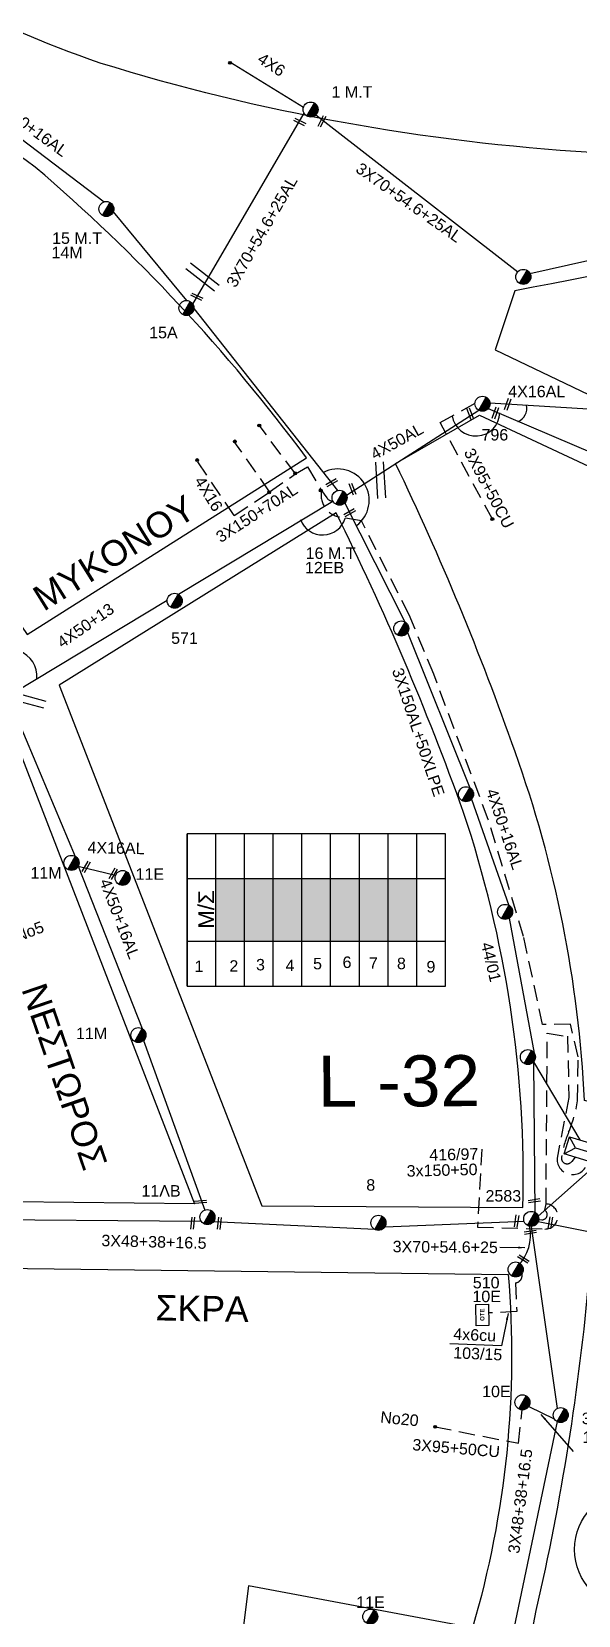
# Model space of a CAD drawing. Header units: millimetres. Extents: x 898 to 3196, y 765 to 1779.
# Drawn here: x 1349.9 to 1435.7, y 1280.9 to 1529.2 of the extents above; entities that cross this region are included whole.
import ezdxf
from ezdxf.enums import TextEntityAlignment as Align

# ---------------------------------------------------------------- set-up
doc = ezdxf.new("R2010")
doc.units = ezdxf.units.MM
doc.linetypes.add('DASHED', pattern=[19.05, 12.7, -6.35])
for name, color, linetype in [('Pillar', 7, 'Continuous'), ('Pillar OTE', 7, 'Continuous'), ('Άγνωστα', 7, 'Continuous'), ('Ασφαλειοκιβώτια Χ.Τ 9 αναχωρήσεων', 7, 'Continuous'), ('Γέφυρες Εναερίου Δικτύου', 7, 'DASHED'), ('Γυμνά εναέρια ΧΤ (3Φ)   4x16AL', 7, 'Continuous'), ('Γυμνά εναέρια ΧΤ (3Φ)   4x50AL', 7, 'Continuous'), ('Γυμνά εναέρια ΧΤ και ΦΟΠ (3Φ)   4x50+16AL', 7, 'Continuous'), ('Εναέρια παροχή ΧΤ 4x16', 7, 'SYN_LINE'), ('Επιγραφές - Σχήματα', 7, 'Continuous'), ('Καλώδια ΧΤ   3x150+70AL', 7, 'DASHED'), ('Καλώδια ΧΤ   3x150AL+50XLPE', 7, 'DASHED'), ('Καλώδια ΧΤ   3x48+38+16.5', 7, 'DASHED'), ('Καλώδια ΧΤ   3x95+50CU', 7, 'DASHED'), ('Καλώδια ΧΤ   4x50+13', 7, 'SYN_LINE'), ('Μηχανική τομή', 7, 'Continuous'), ('Στύλος ΦΜ', 7, 'Continuous'), ('Στύλος ΦΜ @ 1', 7, 'Continuous'), ('Συνδέσεις', 7, 'Continuous'), ('Συνεστραμμένα ΧΤ   3x70+54.6+25AL', 7, 'SYN_LINE'), ('Τομή', 7, 'Continuous'), ('Υποσταθμός πόλεως', 7, 'Continuous'), ('Υπόβαθρο ΔΕΗ', 7, 'Continuous'), ('Υπόγεια καλώδια Παροχών ΧΤ   4x50AL', 7, 'DASHED'), ('Υπόγεια καλώδια Παροχών ΧΤ   4x6', 7, 'DASHED')]:
    doc.layers.add(name, color=color, linetype=linetype)
doc.styles.add('ar', font='arial.ttf')
doc.styles.get("Standard").update_dxf_attribs({"font": 'arial.ttf'})
doc.linetypes.add('SYN_LINE', pattern='A,0.5,-0.0001,["/\\/\\/\\/",Standard,S=0.1,R=0,X=0,Y=-0.05],-0.25', length=0.7501)
doc.dimstyles.new('ISO-25', dxfattribs={"dimtxt": 2.5, "dimasz": 2.5, "dimexe": 1.25, "dimexo": 0.625, "dimtad": 1, "dimtxsty": 'Standard', "dimcen": 2.5, "dimadec": 0, "dimazin": 0, "dimtfac": 1, "dimtmove": 0, "dimatfit": 3, "dimfxl": 1, "dimarcsym": 0})

# ---------------------------------------------------------------- blocks, each defined once
blk = doc.blocks.new('Pillar')
at = {"layer": 'Υποσταθμός πόλεως', "linetype": 'Continuous', "ltscale": 40}
blk.add_lwpolyline([(-8.57, 2.82), (8.57, 2.82), (8.57, -2.82), (-8.57, -2.82)], close=True, dxfattribs=at)
for points in [[(-5.75, 0), (-8.57, 2.82)], [(-8.57, -2.82), (-5.75, 0)], [(-5.75, 0), (5.75, 0)], [(5.75, 0), (8.57, 2.82)], [(8.57, -2.82), (5.75, 0)]]:
    blk.add_lwpolyline(points, dxfattribs=at)
at = {"layer": 'Pillar', "ltscale": 40}
blk.add_attdef('PILLAR', (-5.74, 3.71), '', height=2.52, dxfattribs=at)
blk = doc.blocks.new('ΥΠΑΡΧΩΝ ΤΣΙΜΕΝΤΕΝΙΟΣ ΣΤΥΛΟΣ')
at = {"layer": 'Στύλος ΦΜ'}
blk.add_hatch(color=7, dxfattribs=at).paths.add_polyline_path([(-1.29, -2.28, 0.574793), (2.62, 0, 0.268822), (1.3, 2.27)])
at = {"layer": 'Στύλος ΦΜ', "color": 7}
blk.add_line((-1.29, -2.28), (1.3, 2.27), dxfattribs=at)
blk.add_circle((0, 0), 2.62, dxfattribs=at)
at = {"layer": 'Στύλος ΦΜ', "flags": 4}
for tag, p in [('ΑΡΙΘΜΟΣ', (-4.68, 8.05)), ('ΤΥΠΟΣ', (-4.91, 3.03))]:
    blk.add_attdef(tag, p, '', height=4, dxfattribs=at)
blk = doc.blocks.new('ΤΟΜΗ')
at = {"layer": 'Τομή', "ltscale": 40}
for p, q in [((-5.68, 0), (5.68, 0)), ((5.68, -2.33), (-5.68, -2.33))]:
    blk.add_line(p, q, dxfattribs=at)
blk = doc.blocks.new('A$C76D1674A')
at = {"layer": 'Τομή', "xscale": 0.5, "yscale": 0.5, "zscale": 0.5}
blk.add_blockref('ΤΟΜΗ', (2.84, 1.17), dxfattribs=at)
blk = doc.blocks.new('ΑΣΦΑΛΕΙΟΚΙΒΩΤΙΟ ΥΠΟΣΤΑΘΜΟΥ 9 ΑΝΑΧΩΡΗΣΕΩΝ')
at = {"layer": 'Ασφαλειοκιβώτια Χ.Τ 9 αναχωρήσεων', "ltscale": 40}
for p, q in [((-23.8, 40.36), (24.02, 40.36)), ((-9.72, 40.36), (-9.72, -40.64)), ((9.94, 40.36), (9.94, -40.64)), ((-23.8, 31.36), (24.02, 31.36)), ((-23.8, 22.36), (24.02, 22.36)), ((-23.8, 13.36), (24.02, 13.36)), ((-23.8, 4.36), (24.02, 4.36)), ((-23.8, -4.64), (24.02, -4.64)), ((-23.8, -13.64), (24.02, -13.64)), ((-23.8, -22.64), (24.02, -22.64)), ((-23.8, -31.64), (24.02, -31.64))]:
    blk.add_line(p, q, dxfattribs=at)
at = {"layer": 'Ασφαλειοκιβώτια Χ.Τ 9 αναχωρήσεων'}
blk.add_lwpolyline([(-23.8, -40.64), (24.02, -40.64), (24.02, 40.36), (-23.8, 40.36)], close=True, dxfattribs=at)
for s, p in [('1', (-19.38, 38.04)), ('2', (-19.28, 27.13)), ('3', (-18.87, 18.77)), ('4', (-19.1, 9.5)), ('5', (-18.53, 0.87)), ('6', (-18.1, -8.37)), ('7', (-18.36, -16.67)), ('8', (-18.48, -25.44)), ('9', (-19.51, -34.7))]:
    blk.add_text(s, height=3.6, rotation=270, dxfattribs=at).set_placement(p)
at = {"layer": 'Ασφαλειοκιβώτια Χ.Τ 9 αναχωρήσεων', "ltscale": 40}
for tag, height, p in [('ΟΝΟΜΑ', 5, (-0.16, 44.31)), ('ΚΕΙΜΕΝΟ 1', 2, (17.06, 35.59)), ('ΚΕΙΜΕΝΟ 2', 2, (17.06, 26.88)), ('ΚΕΙΜΕΝΟ 3', 2, (17.06, 17.69)), ('ΚΕΙΜΕΝΟ 4', 2, (17.06, 8.71)), ('ΚΕΙΜΕΝΟ 5', 2, (17.06, -0.13)), ('ΚΕΙΜΕΝΟ 6', 2, (17.06, -9.05)), ('ΚΕΙΜΕΝΟ 7', 2, (17.06, -18.13)), ('ΚΕΙΜΕΝΟ 8', 2, (17.06, -26.85)), ('ΚΕΙΜΕΝΟ 9', 2, (17.06, -35.99)), ('ΣΧ', 2, (-0.1, -42.64))]:
    blk.add_attdef(tag, text='', height=height, dxfattribs=at).set_placement(p, align=Align.MIDDLE_CENTER)
blk = doc.blocks.new('_ΣΥΝΔΕΣΗ')
at = {"layer": 'Συνδέσεις', "linetype": 'SYN_LINE', "ltscale": 40}
blk.add_hatch(color=256, dxfattribs=at).paths.add_polyline_path([(0.5, -0.01, 1), (-0.5, -0.01, 1)])
at = {"layer": 'Συνδέσεις'}
blk.add_circle((0, -0.01), 0.5, dxfattribs=at)
blk = doc.blocks.new('ΜΗΧΑΝΙΚΗ ΤΟΜΗ')
at = {"layer": 'Μηχανική τομή', "ltscale": 40}
for p, q in [((-1.89, 0.78), (1.89, 0.78)), ((1.89, 0), (-1.89, 0))]:
    blk.add_line(p, q, dxfattribs=at)
blk = doc.blocks.new('PILLAR ΟΤΕ')
at = {"layer": 'Pillar OTE', "ltscale": 40}
blk.add_lwpolyline([(-3.31, 2.02), (3.39, 2.02), (3.39, -1.99), (-3.31, -1.99)], close=True, dxfattribs=at)
at = {"layer": 'Pillar OTE', "insert": (-1.81, 0.71), "char_height": 1.3575, "width": 109.961, "attachment_point": 1}
blk.add_mtext('{\\fArial|b1|i0|c161|p34;OTE}', dxfattribs=at)

msp = doc.modelspace()

# ---------------------------------------------------------------- hatches: boundary and pattern name
at = {"layer": 'Τομή', "linetype": 'Continuous'}
for color, points in [(85, [(1378.8, 1396.43), (1378.8, 1386.6), (1383.3, 1386.6), (1383.3, 1396.43)]), (151, [(1383.3, 1396.43), (1383.3, 1386.6), (1387.8, 1386.6), (1387.8, 1396.43)]), (133, [(1387.8, 1396.43), (1387.8, 1386.6), (1392.3, 1386.6), (1392.3, 1396.43)]), (27, [(1392.3, 1396.43), (1392.3, 1386.6), (1396.8, 1386.6), (1396.8, 1396.43)]), (1, [(1396.8, 1396.43), (1396.8, 1386.6), (1401.3, 1386.6), (1401.3, 1396.43)]), (30, [(1401.3, 1396.43), (1401.3, 1386.6), (1405.8, 1386.6), (1405.8, 1396.43)]), (173, [(1405.8, 1396.43), (1405.8, 1386.6), (1410.3, 1386.6), (1410.3, 1396.43)])]:
    msp.add_hatch(color=color, dxfattribs=at).paths.add_polyline_path(points)

# ---------------------------------------------------------------- linework, layer by layer
at = {"layer": 'Άγνωστα'}
msp.add_circle((1444.25, 1291.22), 9.19, dxfattribs=at)
at = {"layer": 'Γέφυρες Εναερίου Δικτύου', "color": 1, "ltscale": 0.2}
for points in [[(1429.43, 1342.95), (1429.9, 1342.92, 0.761995), (1430.42, 1344.4), (1430.58, 1345.41), (1430.78, 1372.17), (1433.95, 1371.69), (1434.16, 1362.1), (1432.31, 1352.56)], [(1420.49, 1354), (1419.83, 1341.76), (1430.41, 1341.47, 0.984532), (1430.58, 1345.41, 0.229179)], [(1432.31, 1352.56, 0.974702), (1437.12, 1352.14)]]:
    msp.add_lwpolyline(points, format="xyb", dxfattribs=at)
at = {"layer": 'Γέφυρες Εναερίου Δικτύου', "color": 85, "linetype": 'Continuous'}
for points in [[(1429.36, 1343.46), (1438.62, 1351.69)], [(1429.36, 1342.65), (1444.92, 1339.54)]]:
    msp.add_lwpolyline(points, dxfattribs=at)
at = {"layer": 'Γυμνά εναέρια ΧΤ (3Φ)   4x16AL', "color": 173, "linetype": 'Continuous'}
msp.add_lwpolyline([(1421.79, 1471.04), (1438.92, 1469.98)], dxfattribs=at)
at = {"layer": 'Γυμνά εναέρια ΧΤ (3Φ)   4x16AL', "color": 1}
msp.add_lwpolyline([(1357.21, 1398.38), (1363.07, 1396.95)], dxfattribs=at)
at = {"layer": 'Γυμνά εναέρια ΧΤ (3Φ)   4x50AL', "color": 173}
msp.add_lwpolyline([(1399.31, 1456.57), (1420.04, 1469.87)], dxfattribs=at)
at = {"layer": 'Γυμνά εναέρια ΧΤ και ΦΟΠ (3Φ)   4x50+16AL', "color": 133, "linetype": 'Continuous'}
for points in [[(1327.45, 1528.22), (1361.25, 1502.56)], [(1362.7, 1500.98), (1374.2, 1487.09)], [(1375.36, 1485.81), (1397.88, 1457.29)]]:
    msp.add_lwpolyline(points, dxfattribs=at)
at = {"layer": 'Γυμνά εναέρια ΧΤ και ΦΟΠ (3Φ)   4x50+16AL', "color": 151, "linetype": 'DASHED', "ltscale": 0.2}
msp.add_lwpolyline([(1435.14, 1352.74), (1434.61, 1352.05, -0.782372), (1433, 1352.75, -0.057814), (1434.13, 1356.64, 0.060996), (1435.53, 1361.59), (1435.64, 1368.46), (1434.42, 1373.61), (1430.04, 1373.52), (1427.06, 1387.37), (1421.53, 1405.67), (1412.96, 1428.49), (1409.1, 1437.78), (1401.62, 1452.53), (1398.2, 1453.14, -0.42114), (1395.36, 1457.31, -2.655183)], format="xyb", dxfattribs=at)
at = {"layer": 'Γυμνά εναέρια ΧΤ και ΦΟΠ (3Φ)   4x50+16AL', "color": 1}
for points in [[(1346.83, 1423.41), (1356.73, 1399.91)], [(1357.21, 1398.38), (1367.23, 1372.91)], [(1367.45, 1371.02), (1377.04, 1344.43)]]:
    msp.add_lwpolyline(points, dxfattribs=at)
at = {"layer": 'Εναέρια παροχή ΧΤ 4x16', "color": 151, "linetype": 'DASHED', "ltscale": 0.2}
for points in [[(1391.27, 1459.89), (1385.57, 1467.53)], [(1387.23, 1457.07), (1381.63, 1465.05)], [(1381.68, 1453.37), (1375.79, 1462.03)]]:
    msp.add_lwpolyline(points, dxfattribs=at)
at = {"layer": 'Επιγραφές - Σχήματα', "linetype": 'Continuous'}
for centre, radius, start, end in [((1425.38, 1470.16), 2.2, 290.1913, 14.153), ((1419.58, 1469.62), 3.77, 189.4492, 357.7368), ((1397.93, 1455.76), 4.92, 306.1705, 117.4926), ((1395.54, 1454.04), 3.72, 200.7918, 342.7323), ((1346.55, 1428.13), 4.2, 354.9859, 146.9128)]:
    msp.add_arc(centre, radius, start, end, dxfattribs=at)
at = {"layer": 'Καλώδια ΧΤ   3x150+70AL', "color": 151, "ltscale": 0.2}
msp.add_lwpolyline([(1381.68, 1453.37), (1387.23, 1457.07), (1391.27, 1459.89), (1393.17, 1461.01), (1395.36, 1457.31), (1396.19, 1456.14, 0.230482), (1397.16, 1455.61, 0.023997)], format="xyb", dxfattribs=at)
at = {"layer": 'Καλώδια ΧΤ   3x150AL+50XLPE', "color": 133, "linetype": 'Continuous'}
for points in [[(1399.04, 1455.33), (1408.46, 1436.67)], [(1408.86, 1435), (1418.62, 1410.68)], [(1418.9, 1408.86), (1424.75, 1392.23)], [(1424.81, 1390.22), (1428.73, 1369.07)], [(1428.63, 1367.67), (1428.84, 1344.08)]]:
    msp.add_lwpolyline(points, dxfattribs=at)
at = {"layer": 'Καλώδια ΧΤ   3x48+38+16.5', "color": 1, "linetype": 'Continuous', "ltscale": 0.2}
for points in [[(1337.27, 1343), (1376.51, 1342.68)], [(1378.42, 1342.63), (1403.72, 1341.42)], [(1405.3, 1341.83), (1427.14, 1342.7)]]:
    msp.add_lwpolyline(points, dxfattribs=at)
at = {"layer": 'Καλώδια ΧΤ   3x48+38+16.5', "color": 85, "linetype": 'Continuous'}
for points in [[(1428.27, 1341.88), (1432.33, 1313.33)], [(1427.87, 1313.63), (1431.87, 1311.71)], [(1432.31, 1311.27), (1424.61, 1274.32)]]:
    msp.add_lwpolyline(points, dxfattribs=at)
at = {"layer": 'Καλώδια ΧΤ   3x95+50CU', "color": 173, "ltscale": 0.2}
msp.add_lwpolyline([(1422.17, 1452.77), (1413.97, 1467.95), (1419.45, 1470.99)], dxfattribs=at)
at = {"layer": 'Καλώδια ΧΤ   3x95+50CU', "color": 85, "ltscale": 0.2}
msp.add_lwpolyline([(1413.19, 1310.44), (1426.25, 1307.87), (1426.83, 1313.11)], dxfattribs=at)
at = {"layer": 'Καλώδια ΧΤ   4x50+13', "color": 173, "linetype": 'Continuous'}
msp.add_lwpolyline([(1421.53, 1470.14), (1451.29, 1457.43)], dxfattribs=at)
at = {"layer": 'Καλώδια ΧΤ   4x50+13', "color": 151, "linetype": 'Continuous'}
for points in [[(1372.91, 1441.03), (1397.16, 1455.61)], [(1347.06, 1425.55), (1371.15, 1440.1)]]:
    msp.add_lwpolyline(points, dxfattribs=at)
at = {"layer": 'Συνεστραμμένα ΧΤ   3x70+54.6+25AL', "color": 2, "ltscale": 20}
msp.add_line((1375.18, 1486.53), (1392.63, 1516.47), dxfattribs=at)
for points in [[(1394.5, 1516.21), (1426.14, 1491.56)], [(1428.06, 1491.34), (1473.05, 1501.42)]]:
    msp.add_lwpolyline(points, dxfattribs=at)
at = {"layer": 'Συνεστραμμένα ΧΤ   3x70+54.6+25AL', "color": 133, "linetype": 'SYN_LINE', "ltscale": 15}
msp.add_lwpolyline([(1428.63, 1367.67), (1435.86, 1355.46)], dxfattribs=at)
at = {"layer": 'Συνεστραμμένα ΧΤ   3x70+54.6+25AL', "color": 1, "linetype": 'SYN_LINE', "ltscale": 8}
msp.add_arc((1421.44, 1340.5), 6.72, 314.3627, 12.1137, dxfattribs=at)
at = {"layer": 'Υπόβαθρο ΔΕΗ'}
for points in [[(1311.48, 1550.27), (1364.58, 1614.25), (1508.48, 1528.1), (1508.31, 1520.51, -0.074946), (1437.71, 1510.31, -0.060429), (1360.66, 1524.33, -0.07756), (1311.48, 1550.27, -2.902324)], [(1304.12, 1539.62), (1287.62, 1507.18, -0.004242), (1323.15, 1472.8), (1349.2, 1434.69), (1393.01, 1462.41, 0.057304), (1350.46, 1508, 0.015398), (1304.12, 1539.62, 1.078405)], [(1425.7, 1488.61), (1422.61, 1479.34), (1487.2, 1448.44), (1516.86, 1510.93, -0.027056), (1425.7, 1488.61, 18.944496)], [(1406.99, 1461.5), (1420.13, 1469.12), (1481.27, 1440.51), (1442.84, 1359.98), (1436.6, 1361.6, 0.074856), (1425.73, 1416.28, 0.027959), (1406.99, 1461.5, -0.934696)], [(1354.21, 1426.75), (1386, 1345.09), (1426.97, 1344.82, 0.087123), (1417.6, 1406.93, 0.02957), (1397.66, 1453.78), (1354.21, 1426.75)], [(1320.71, 1405.75), (1345.95, 1421.68), (1375.44, 1345.41), (1337.54, 1345.82, 0.127238), (1320.71, 1405.75, -1.7532)], [(1391.57, 1220.28), (1308.7, 1259.22, 0.209274), (1336.66, 1335.43), (1424.66, 1334.36, -0.092208), (1419.05, 1278.94), (1383.92, 1285.5), (1383.05, 1278.45), (1417.19, 1271.53, -0.083451), (1391.57, 1220.28, 1.237642)], [(1401.23, 1216.97, 0.102622), (1429.06, 1281.62, 0.033926), (1437.37, 1333.99), (1441.2, 1334.49), (1492.41, 1311.25), (1456.91, 1240.32), (1438.97, 1199.77), (1401.23, 1216.97)]]:
    msp.add_lwpolyline(points, format="xyb", dxfattribs=at)
msp.add_lwpolyline([(1423.62, 1323.15), (1415.49, 1323.44)], dxfattribs=at)
at = {"layer": 'Υπόγεια καλώδια Παροχών ΧΤ   4x6', "color": 2, "linetype": 'SYN_LINE', "ltscale": 15}
msp.add_line((1392.52, 1517.34), (1380.97, 1524.45), dxfattribs=at)
at = {"layer": 'Υπόγεια καλώδια Παροχών ΧΤ   4x6', "color": 1, "linetype": 'DASHED', "ltscale": 0.2}
msp.add_lwpolyline([(1426.8, 1334.48, -0.453636), (1425.77, 1333.02), (1426, 1328.53), (1421.66, 1328.31)], format="xyb", dxfattribs=at)

# ---------------------------------------------------------------- block references
at = {"layer": 'Pillar', "xscale": 0.4999999999999952, "yscale": 0.4999999999999952, "zscale": 0.4999999999999952, "rotation": 343.2692666589398}
msp.add_blockref('Pillar', (1437.96, 1353.36), dxfattribs=at)
at = {"layer": 'Pillar OTE', "xscale": 0.4999999999999999, "yscale": 0.4999999999999999, "zscale": 0.4999999999999999, "rotation": 91.09816982892087}
msp.add_blockref('PILLAR ΟΤΕ', (1420.59, 1327.96), dxfattribs=at)
at = {"layer": 'Ασφαλειοκιβώτια Χ.Τ 9 αναχωρήσεων', "xscale": 0.5, "yscale": 0.5, "zscale": 0.5, "rotation": 90}
msp.add_blockref('ΑΣΦΑΛΕΙΟΚΙΒΩΤΙΟ ΥΠΟΣΤΑΘΜΟΥ 9 ΑΝΑΧΩΡΗΣΕΩΝ', (1394.48, 1391.46), dxfattribs=at)
at = {"layer": 'Γυμνά εναέρια ΧΤ και ΦΟΠ (3Φ)   4x50+16AL', "color": 1, "lineweight": 50, "rotation": 344.7829069345602}
msp.add_blockref('A$C76D1674A', (1346.32, 1424.62), dxfattribs=at)
at = {"layer": 'Καλώδια ΧΤ   4x50+13', "color": 85, "linetype": 'Continuous', "lineweight": 50, "rotation": 273.3393552726553}
msp.add_blockref('A$C76D1674A', (1403.89, 1461.73), dxfattribs=at)
at = {"layer": 'Μηχανική τομή'}
for p, xscale, yscale, zscale, rotation in [((1392.04, 1515.26), 0.4999999999999499, 0.4999999999999499, 0.4999999999999499, 153.9579999804342), ((1395.25, 1515.28), 0.5000000000000179, 0.5000000000000179, 0.5000000000000179, 243.223215199091), ((1375.9, 1487.85), 0.4999999999999499, 0.4999999999999499, 0.4999999999999499, 153.9579999804342), ((1422.81, 1469.37), 0.5000000000001099, 0.5000000000001099, 0.5000000000001099, 70.07142827287798), ((1424.74, 1470.74), 0.5000000000001098, 0.5000000000001098, 0.5000000000001098, 70.07142827287798), ((1418.87, 1469.39), 0.5000000000000441, 0.5000000000000441, 0.5000000000000441, 111.2531860691159), ((1396.85, 1458.69), 0.4999999999999573, 0.4999999999999573, 0.4999999999999573, 209.3615276380139), ((1400.42, 1457.58), 0.5000000000000441, 0.5000000000000441, 0.5000000000000441, 111.2531860691159), ((1399.67, 1453.98), 0.4999999999999573, 0.4999999999999573, 0.4999999999999573, 209.3615276380139), ((1358.62, 1398.16), 0.4999999999999608, 0.4999999999999608, 0.4999999999999608, 60.25102283641273), ((1362.86, 1397.09), 0.4999999999999608, 0.4999999999999608, 0.4999999999999608, 60.25102283641273), ((1428.7, 1346.1), 0.5000000000001745, 0.5000000000001745, 0.5000000000001745, 188.9806321028941), ((1376.38, 1345.93), 0.4999999999998774, 0.4999999999998774, 0.4999999999998774, 184.9208748597487), ((1425.76, 1342.74), 0.5000000000001419, 0.5000000000001419, 0.5000000000001419, 261.050123799845), ((1374.97, 1342.41), 0.4999999999998605, 0.4999999999998605, 0.4999999999998605, 264.0080904428544), ((1379.14, 1342.39), 0.4999999999998605, 0.4999999999998605, 0.4999999999998605, 264.0080904428544), ((1428.1, 1341.15), 0.5000000000001745, 0.5000000000001745, 0.5000000000001745, 188.9806321028941), ((1431.06, 1342.47), 0.500000000000142, 0.500000000000142, 0.500000000000142, 261.050123799845), ((1427.14, 1336.93), 0.5000000000001745, 0.5000000000001745, 0.5000000000001745, 147.1039188101236)]:
    msp.add_blockref('ΜΗΧΑΝΙΚΗ ΤΟΜΗ', p, dxfattribs=dict(at, xscale=xscale, yscale=yscale, zscale=zscale, rotation=rotation))
at = {"layer": 'Στύλος ΦΜ @ 1', "ltscale": 40}
ref = msp.add_blockref('ΥΠΑΡΧΩΝ ΤΣΙΜΕΝΤΕΝΙΟΣ ΣΤΥΛΟΣ', (1393.66, 1517.04), dxfattribs=dict(at, xscale=0.4499999999998181, yscale=0.4499999999998181, zscale=0.4499999999998181))
ref.add_attrib('ΤΥΠΟΣ', '1 M.T', (1396.93, 1518.9), dxfattribs={"layer": 'Στύλος ΦΜ', "height": 1.8, "flags": 4})
ref = msp.add_blockref('ΥΠΑΡΧΩΝ ΤΣΙΜΕΝΤΕΝΙΟΣ ΣΤΥΛΟΣ', (1361.62, 1501.44), dxfattribs=dict(at, xscale=0.4499999999998181, yscale=0.4499999999998181, zscale=0.4499999999998181))
ref.add_attrib('ΤΥΠΟΣ', '14M', (1353.01, 1493.71), dxfattribs={"layer": 'Στύλος ΦΜ', "height": 1.8, "flags": 4})
ref.add_attrib('ΑΡΙΘΜΟΣ', '15 M.T', (1353.11, 1495.97), dxfattribs={"layer": 'Στύλος ΦΜ', "height": 1.8, "flags": 4})
at = {"layer": 'Στύλος ΦΜ @ 1', "ltscale": 40, "xscale": 0.4499999999998181, "yscale": 0.4499999999998181, "zscale": 0.4499999999998181}
for p in [(1427.02, 1490.79), (1407.88, 1435.65), (1418.03, 1409.66), (1424.17, 1391.21), (1427.74, 1368.44)]:
    msp.add_blockref('ΥΠΑΡΧΩΝ ΤΣΙΜΕΝΤΕΝΙΟΣ ΣΤΥΛΟΣ', p, dxfattribs=at)
at = {"layer": 'Στύλος ΦΜ @ 1', "ltscale": 40}
ref = msp.add_blockref('ΥΠΑΡΧΩΝ ΤΣΙΜΕΝΤΕΝΙΟΣ ΣΤΥΛΟΣ', (1374.18, 1485.91), dxfattribs=dict(at, xscale=0.4499999999998181, yscale=0.4499999999998181, zscale=0.4499999999998181))
ref.add_attrib('ΤΥΠΟΣ', '15A', (1368.33, 1481.16), dxfattribs={"layer": 'Στύλος ΦΜ', "height": 1.8, "flags": 4})
ref = msp.add_blockref('ΥΠΑΡΧΩΝ ΤΣΙΜΕΝΤΕΝΙΟΣ ΣΤΥΛΟΣ', (1420.62, 1470.9), dxfattribs=dict(at, xscale=0.4499999999998181, yscale=0.4499999999998181, zscale=0.4499999999998181))
ref.add_attrib('ΤΥΠΟΣ', '796', (1420.46, 1465.13), dxfattribs={"layer": 'Στύλος ΦΜ', "height": 1.8, "flags": 4})
ref = msp.add_blockref('ΥΠΑΡΧΩΝ ΤΣΙΜΕΝΤΕΝΙΟΣ ΣΤΥΛΟΣ', (1398.2, 1456.16), dxfattribs=dict(at, xscale=0.4499999999998181, yscale=0.4499999999998181, zscale=0.4499999999998181))
ref.add_attrib('ΤΥΠΟΣ', '12EB', (1392.77, 1444.29), dxfattribs={"layer": 'Στύλος ΦΜ', "height": 1.8, "flags": 4})
ref.add_attrib('ΑΡΙΘΜΟΣ', '16 M.T', (1392.88, 1446.56), dxfattribs={"layer": 'Στύλος ΦΜ', "height": 1.8, "flags": 4})
ref = msp.add_blockref('ΥΠΑΡΧΩΝ ΤΣΙΜΕΝΤΕΝΙΟΣ ΣΤΥΛΟΣ', (1372.33, 1440), dxfattribs=dict(at, xscale=0.4499999999998181, yscale=0.4499999999998181, zscale=0.4499999999998181))
ref.add_attrib('ΤΥΠΟΣ', '571', (1371.78, 1433.24), dxfattribs={"layer": 'Στύλος ΦΜ', "height": 1.8, "flags": 4})
ref = msp.add_blockref('ΥΠΑΡΧΩΝ ΤΣΙΜΕΝΤΕΝΙΟΣ ΣΤΥΛΟΣ', (1356.15, 1398.89), dxfattribs=dict(at, xscale=0.4499999999998181, yscale=0.4499999999998181, zscale=0.4499999999998181))
ref.add_attrib('ΤΥΠΟΣ', '11M', (1349.71, 1396.42), dxfattribs={"layer": 'Στύλος ΦΜ', "height": 1.8, "flags": 4})
ref = msp.add_blockref('ΥΠΑΡΧΩΝ ΤΣΙΜΕΝΤΕΝΙΟΣ ΣΤΥΛΟΣ', (1364.17, 1396.53), dxfattribs=dict(at, xscale=0.4499999999998181, yscale=0.4499999999998181, zscale=0.4499999999998181))
ref.add_attrib('ΤΥΠΟΣ', '11E', (1366.2, 1396.24), dxfattribs={"layer": 'Στύλος ΦΜ', "height": 1.8, "flags": 4})
ref = msp.add_blockref('ΥΠΑΡΧΩΝ ΤΣΙΜΕΝΤΕΝΙΟΣ ΣΤΥΛΟΣ', (1366.65, 1371.89), dxfattribs=dict(at, xscale=0.4499999999998181, yscale=0.4499999999998181, zscale=0.4499999999998181))
ref.add_attrib('ΤΥΠΟΣ', '11M', (1356.86, 1371.25), dxfattribs={"layer": 'Στύλος ΦΜ', "height": 1.8, "flags": 4})
ref = msp.add_blockref('ΥΠΑΡΧΩΝ ΤΣΙΜΕΝΤΕΝΙΟΣ ΣΤΥΛΟΣ', (1404.3, 1342.44), dxfattribs=dict(at, xscale=0.4499999999998181, yscale=0.4499999999998181, zscale=0.4499999999998181))
ref.add_attrib('ΤΥΠΟΣ', '8', (1402.39, 1347.48), dxfattribs={"layer": 'Στύλος ΦΜ', "height": 1.8, "flags": 4})
ref = msp.add_blockref('ΥΠΑΡΧΩΝ ΤΣΙΜΕΝΤΕΝΙΟΣ ΣΤΥΛΟΣ', (1377.48, 1343.34), dxfattribs=dict(at, xscale=0.4499999999998181, yscale=0.4499999999998181, zscale=0.4499999999998181))
ref.add_attrib('ΤΥΠΟΣ', '11ΛB', (1367.12, 1346.55), dxfattribs={"layer": 'Στύλος ΦΜ', "height": 1.8, "flags": 4})
ref = msp.add_blockref('ΥΠΑΡΧΩΝ ΤΣΙΜΕΝΤΕΝΙΟΣ ΣΤΥΛΟΣ', (1428.26, 1343.06), dxfattribs=dict(at, xscale=0.4499999999998181, yscale=0.4499999999998181, zscale=0.4499999999998181))
ref.add_attrib('ΤΥΠΟΣ', '2583', (1421.09, 1345.77), dxfattribs={"layer": 'Στύλος ΦΜ', "height": 1.8, "flags": 4})
ref = msp.add_blockref('ΥΠΑΡΧΩΝ ΤΣΙΜΕΝΤΕΝΙΟΣ ΣΤΥΛΟΣ', (1425.82, 1335.13), dxfattribs=dict(at, xscale=0.4499999999998181, yscale=0.4499999999998181, zscale=0.4499999999998181))
ref.add_attrib('ΤΥΠΟΣ', '510', (1419.1, 1332.16), dxfattribs={"layer": 'Στύλος ΦΜ', "height": 1.8, "flags": 4})
ref.add_attrib('ΑΡΙΘΜΟΣ', '10Ε', (1419.04, 1330), dxfattribs={"layer": 'Στύλος ΦΜ', "height": 1.8, "flags": 4})
ref = msp.add_blockref('ΥΠΑΡΧΩΝ ΤΣΙΜΕΝΤΕΝΙΟΣ ΣΤΥΛΟΣ', (1426.89, 1314.29), dxfattribs=dict(at, xscale=0.4499999999998181, yscale=0.4499999999998181, zscale=0.4499999999998181))
ref.add_attrib('ΤΥΠΟΣ', '10E', (1420.56, 1315.1), dxfattribs={"layer": 'Στύλος ΦΜ', "height": 1.8, "flags": 4})
ref = msp.add_blockref('ΥΠΑΡΧΩΝ ΤΣΙΜΕΝΤΕΝΙΟΣ ΣΤΥΛΟΣ', (1432.89, 1312.29), dxfattribs=dict(at, xscale=0.4499999999998181, yscale=0.4499999999998181, zscale=0.4499999999998181))
ref.add_attrib('ΤΥΠΟΣ', '11E', (1436.31, 1307.93), dxfattribs={"layer": 'Στύλος ΦΜ', "height": 1.8, "flags": 4})
ref.add_attrib('ΑΡΙΘΜΟΣ', '3505', (1436.2, 1310.87), dxfattribs={"layer": 'Στύλος ΦΜ', "height": 1.8, "flags": 4})
ref = msp.add_blockref('ΥΠΑΡΧΩΝ ΤΣΙΜΕΝΤΕΝΙΟΣ ΣΤΥΛΟΣ', (1403.02, 1280.68), dxfattribs=dict(at, xscale=0.4499999999998181, yscale=0.4499999999998181, zscale=0.4499999999998181))
ref.add_attrib('ΤΥΠΟΣ', '11E', (1400.81, 1282.04), dxfattribs={"layer": 'Στύλος ΦΜ', "height": 1.8, "flags": 4})
at = {"layer": 'Συνδέσεις', "xscale": 0.4500000000000455, "yscale": 0.4500000000000455, "zscale": 0.4500000000000455}
for p in [(1381.02, 1524.37), (1385.6, 1467.48), (1381.77, 1465), (1375.86, 1462.07), (1391.24, 1459.99), (1387.15, 1457.01), (1395.24, 1457.29), (1422.16, 1452.81), (1413.19, 1310.46)]:
    msp.add_blockref('_ΣΥΝΔΕΣΗ', p, dxfattribs=at)
at = {"layer": 'Συνεστραμμένα ΧΤ   3x70+54.6+25AL', "color": 2, "lineweight": 50, "ltscale": 20, "rotation": 321.9505188083434}
msp.add_blockref('A$C76D1674A', (1374.1, 1492.06), dxfattribs=at)

# ---------------------------------------------------------------- texts
at = {"layer": 'Γυμνά εναέρια ΧΤ (3Φ)   4x16AL', "linetype": 'Continuous'}
msp.add_text('4X16AL', height=1.8, dxfattribs=at).set_placement((1429.13, 1472.82), align=Align.MIDDLE)
msp.add_text('4X16AL', height=1.8, rotation=358.8777, dxfattribs=at).set_placement((1363.14, 1401.23), align=Align.MIDDLE)
at = {"layer": 'Γυμνά εναέρια ΧΤ (3Φ)   4x50AL', "linetype": 'Continuous'}
msp.add_text('4X50AL', height=1.8, rotation=29.0793, dxfattribs=at).set_placement((1407.18, 1465), align=Align.MIDDLE)
at = {"layer": 'Γυμνά εναέρια ΧΤ και ΦΟΠ (3Φ)   4x50+16AL', "linetype": 'Continuous'}
for rotation, p in [(324.0952, (1349.91, 1514.12)), (288.6647, (1424.11, 1404.19)), (290.9318, (1363.71, 1390.14))]:
    msp.add_text('4X50+16AL', height=1.8, rotation=rotation, dxfattribs=at).set_placement(p, align=Align.MIDDLE)
at = {"layer": 'Εναέρια παροχή ΧΤ 4x16', "linetype": 'Continuous'}
msp.add_text('4X16', height=1.8, rotation=301.9353, dxfattribs=at).set_placement((1377.67, 1456.77), align=Align.MIDDLE)
at = {"layer": 'Επιγραφές - Σχήματα', "linetype": 'Continuous', "attachment_point": 1, "style": 'ar'}
for s, insert, char_height, width, rotation in [('ΜΥΚΟΝΟΥ', (1349.67, 1441.64), 4, 34.0686, 31.9931), ('Μ/Σ', (1376.02, 1388.56), 2.5, 6.7322, 90), ('Νο5', (1347.07, 1388.16), 1.8, 8.3548, 20.9536), ('44/01', (1422.12, 1386.62), 1.8, 18.907, 283.5073), ('ΝΕΣΤΩΡΟΣ', (1352.04, 1380.4), 4, 25.2338, 288.8842), ('L -32', (1394.75, 1368.63), 8, 25.2338, 0.2682), ('416/97', (1412.25, 1353.98), 1.8, 8.3548, 1.4011), ('3x150+50', (1408.7, 1351.47), 1.8, 8.3548, 1.4011), ('ΣΚΡΑ', (1369.37, 1331.15), 4, 36.5107, 358.8629), ('Νο20', (1404.7, 1312.9), 1.8, 8.3548, 354.3922)]:
    msp.add_mtext(s, dxfattribs=dict(at, insert=insert, char_height=char_height, width=width, rotation=rotation))
at = {"layer": 'Καλώδια ΧΤ   3x150+70AL', "linetype": 'Continuous'}
msp.add_text('3X150+70AL', height=1.8, rotation=32.9467, dxfattribs=at).set_placement((1385.2, 1453.76), align=Align.MIDDLE)
at = {"layer": 'Καλώδια ΧΤ   3x150AL+50XLPE', "linetype": 'Continuous'}
msp.add_text('3X150AL+50XLPE', height=1.8, rotation=288.3403, dxfattribs=at).set_placement((1410.56, 1419.39), align=Align.MIDDLE)
at = {"layer": 'Καλώδια ΧΤ   3x48+38+16.5', "linetype": 'Continuous'}
for rotation, p in [(358.5173, (1369.09, 1339.47)), (82.7406, (1426.53, 1298.79))]:
    msp.add_text('3X48+38+16.5', height=1.8, rotation=rotation, dxfattribs=at).set_placement(p, align=Align.MIDDLE)
at = {"layer": 'Καλώδια ΧΤ   3x95+50CU', "linetype": 'Continuous'}
for rotation, p in [(297.8447, (1421.65, 1457.64)), (355.214, (1416.49, 1307.11))]:
    msp.add_text('3X95+50CU', height=1.8, rotation=rotation, dxfattribs=at).set_placement(p, align=Align.MIDDLE)
at = {"layer": 'Καλώδια ΧΤ   4x50+13', "linetype": 'Continuous'}
msp.add_text('4X50+13', height=1.8, rotation=34.8109, dxfattribs=at).set_placement((1358.35, 1436.13), align=Align.MIDDLE)
at = {"layer": 'Συνεστραμμένα ΧΤ   3x70+54.6+25AL', "linetype": 'Continuous'}
for s, rotation, p in [('3X70+54.6+25AL', 324.7402, (1409.08, 1502.46)), ('3X70+54.6+25AL', 59.966, (1386, 1497.9)), ('3Χ70+54.6+25', 359.5111, (1414.78, 1338.66))]:
    msp.add_text(s, height=1.8, rotation=rotation, dxfattribs=at).set_placement(p, align=Align.MIDDLE)
at = {"layer": 'Υπόγεια καλώδια Παροχών ΧΤ   4x50AL', "color": 7, "ltscale": 0.2, "char_height": 1.8, "attachment_point": 1, "rotation": 357.393}
for s, insert in [('4x6cu', (1416.09, 1325.92)), ('103/15', (1416.08, 1322.99))]:
    msp.add_mtext_dynamic_manual_height_columns(s, width=1.8, gutter_width=12.5, heights=[0.118], dxfattribs=dict(at, insert=insert))
at = {"layer": 'Υπόγεια καλώδια Παροχών ΧΤ   4x6', "linetype": 'Continuous'}
msp.add_text('4X6', height=1.8, rotation=326.7685, dxfattribs=at).set_placement((1387.52, 1524.09), align=Align.MIDDLE)

# ---------------------------------------------------------------- leaders
at = {"layer": 'Επιγραφές - Σχήματα', "ltscale": 40}
for points in [[(1427.24, 1338.54), (1423.33, 1338.59)], [(1424.64, 1328.23), (1423.62, 1323.15)], [(1429.79, 1312.39), (1434.86, 1306.6)]]:
    msp.add_leader(points, dimstyle='ISO-25', override={"dimasz": 1, "dimtad": 0}, dxfattribs=at)

doc.saveas('drawing.dxf')
